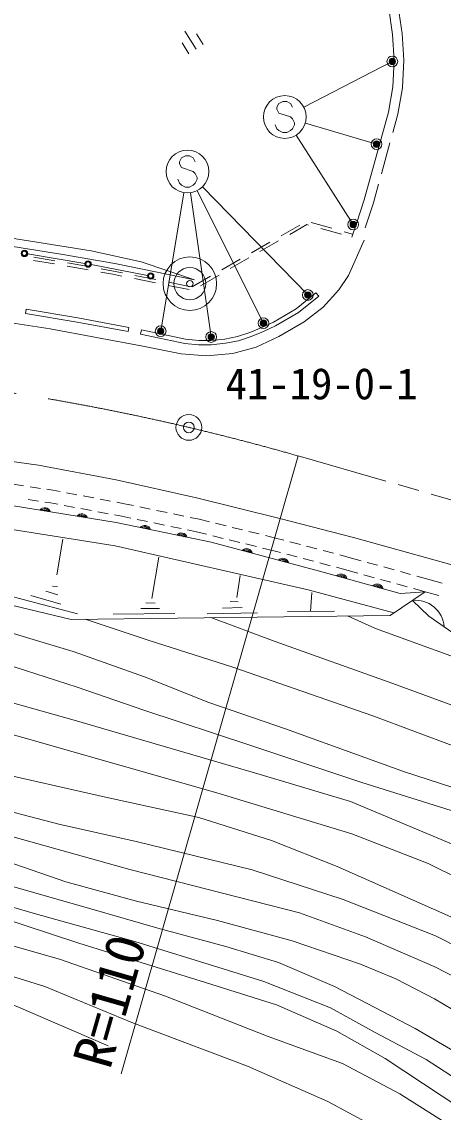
# Model space of a CAD drawing. Units: millimetres at full size, sheet at 1:1000; details may follow other scales. Extents: x 40000 to 680000, y 20000 to 380000.
# Drawn here: x 183862 to 203549, y 268287 to 319184 of the extents above; entities that cross this region are included whole.
import ezdxf
from ezdxf.enums import TextEntityAlignment as Align

# ---------------------------------------------------------------- set-up
doc = ezdxf.new("R2010")
doc.units = ezdxf.units.MM
doc.header["$LTSCALE"] = 1000
doc.header["$PDMODE"] = 32
doc.header["$PDSIZE"] = 500
doc.linetypes.add('CHAIN', pattern=[18.5, 12, -1.5, 3.5, -1.5])
for name, color, linetype, lineweight in [('M-BGD', 7, 'Continuous', 13), ('M-BMK', 2, 'Continuous', 13), ('M-BMK-SRVR', 3, 'Continuous', 13), ('M-STR-HTXT', 7, 'Continuous', 13), ('M-STR-STRC', 7, 'Continuous', 13)]:
    doc.layers.add(name, color=color, linetype=linetype, lineweight=lineweight)
doc.styles.add('ＭＳ ゴシック', font='')
doc.styles.get('ＭＳ ゴシック').set_extended_font_data('MS Gothic')

msp = doc.modelspace()

# ---------------------------------------------------------------- linework, layer by layer
at = {"layer": 'M-BGD'}
for p, q in [((201180, 318597), (201006, 319802)), ((201628, 318645), (201450, 319878)), ((191475, 318754), (192004, 317906)), ((192026, 318627), (192343, 318118)), ((201715, 317389), (201628, 318645)), ((191347, 318203), (191664, 317694)), ((201264, 317385), (201180, 318597)), ((201203, 316155), (201264, 317385)), ((201651, 316104), (201715, 317389)), ((200994, 314971), (201203, 316155)), ((201434, 314871), (201651, 316104)), ((199856, 310871), (200994, 314971)), ((201195, 314010), (201434, 314871)), ((200659, 312083), (201061, 313529)), ((200287, 310741), (200526, 311601)), ((199481, 309721), (199856, 310871)), ((199906, 309574), (200287, 310741)), ((195977, 309199), (196844, 309697)), ((196378, 309257), (197183, 309719)), ((197183, 309719), (197252, 309699)), ((197387, 309817), (198349, 309545)), ((197830, 309536), (198792, 309264)), ((199273, 309128), (199481, 309721)), ((194990, 308460), (195858, 308958)), ((198926, 309382), (199314, 309273)), ((194589, 308403), (195457, 308901)), ((184402, 308044), (185390, 307885)), ((184423, 308193), (185410, 308033)), ((186002, 307933), (186986, 307757)), ((193201, 307607), (194069, 308104)), ((193603, 307664), (194470, 308162)), ((185981, 307784), (186966, 307609)), ((187556, 307503), (188114, 307404)), ((187577, 307652), (188142, 307551)), ((188142, 307551), (188560, 307467)), ((188114, 307404), (188539, 307318)), ((189127, 307199), (190107, 307002)), ((189148, 307348), (190128, 307150)), ((190716, 307032), (191696, 306834)), ((191814, 306810), (192681, 307308)), ((192215, 306867), (193082, 307365)), ((190695, 306883), (191676, 306685)), ((184031, 305575), (184064, 305772)), ((189414, 304609), (189456, 304804)), ((183455, 297605), (183950, 297529)), ((184246, 297483), (184740, 297407)), ((185037, 297362), (185309, 297320)), ((185309, 297320), (185655, 297255)), ((184155, 296890), (184649, 296814)), ((184946, 296769), (185207, 296729)), ((185207, 296729), (185546, 296665)), ((185949, 297199), (186441, 297107)), ((186736, 297051), (187227, 296959)), ((187522, 296903), (188013, 296811)), ((188308, 296756), (188654, 296690)), ((185841, 296609), (186332, 296517)), ((186627, 296461), (187118, 296369)), ((187413, 296313), (187904, 296221)), ((188654, 296690), (189083, 296601)), ((189376, 296540), (189866, 296439)), ((190160, 296377), (190649, 296276)), ((188199, 296165), (188538, 296102)), ((188538, 296102), (188958, 296014)), ((189252, 295953), (189741, 295852)), ((190035, 295791), (190525, 295689)), ((190943, 296215), (191432, 296113)), ((191726, 296052), (192155, 295963)), ((192155, 295963), (192626, 295847)), ((192917, 295776), (193403, 295657)), ((190818, 295628), (191308, 295526)), ((191602, 295465), (192022, 295378)), ((192022, 295378), (192488, 295263)), ((193694, 295585), (194180, 295466)), ((194471, 295395), (194957, 295276)), ((195248, 295205), (195720, 295089)), ((185497, 293369), (185787, 295031)), ((192780, 295192), (193265, 295073)), ((193557, 295001), (194042, 294882)), ((194334, 294811), (194819, 294692)), ((195720, 295089), (196101, 294988)), ((196391, 294912), (196875, 294785)), ((197165, 294708), (197648, 294581)), ((189935, 292258), (190263, 294190)), ((195111, 294621), (195577, 294506)), ((195567, 294509), (195946, 294409)), ((196237, 294332), (196720, 294205)), ((197938, 294504), (198422, 294377)), ((198712, 294300), (199093, 294200)), ((199093, 294200), (199714, 294029)), ((197010, 294128), (197494, 294001)), ((197784, 293924), (198267, 293797)), ((198557, 293721), (198937, 293620)), ((200003, 293949), (200485, 293816)), ((200775, 293736), (201257, 293603)), ((193908, 292305), (194057, 293339)), ((198937, 293620), (199555, 293450)), ((199844, 293370), (200326, 293237)), ((201546, 293523), (202028, 293391)), ((202317, 293311), (202938, 293140)), ((185290, 292845), (185524, 292819)), ((200616, 293158), (201098, 293025)), ((201387, 292945), (201869, 292812)), ((202158, 292732), (202776, 292562)), ((202938, 293140), (203506, 292978)), ((183162, 292425), (186469, 291547)), ((184281, 292408), (185694, 292003)), ((184984, 292605), (185553, 292439)), ((197343, 291662), (197405, 292553)), ((202776, 292562), (203342, 292401)), ((189425, 291800), (190302, 291800)), ((189655, 292057), (190099, 292040)), ((193243, 291812), (194152, 291838)), ((193596, 292120), (193974, 292117)), ((196268, 291657), (198465, 291668)), ((188136, 291539), (191017, 291558)), ((192515, 291557), (194878, 291597))]:
    msp.add_line(p, q, dxfattribs=at)
for points in [[(179721, 309226), (183357, 308719), (185774, 308329), (188208, 307895), (191938, 307142)], [(181671, 309346), (184181, 308960), (187103, 308489), (189438, 307986), (191938, 307142)], [(189414, 304609), (191476, 304170), (192123, 304111), (192711, 304107), (193381, 304176), (193983, 304298), (194581, 304490), (195160, 304725), (195722, 304994), (196789, 305619), (197732, 306381), (197606, 306537)], [(189456, 304804), (191506, 304368), (192133, 304311), (192701, 304307), (193350, 304374), (193933, 304492), (194513, 304678), (195079, 304908), (195628, 305171), (196675, 305784), (197606, 306537)], [(184031, 305575), (186444, 305171), (188825, 304721), (188862, 304918)], [(184064, 305772), (186479, 305368), (188862, 304918)], [(202708, 292581), (201531, 292496), (197777, 293538), (192712, 294890), (188266, 295808), (181644, 296892), (177359, 297312), (171491, 297791), (166981, 297865), (162715, 297696), (157962, 297457), (153123, 297011), (148078, 296142), (143646, 295148), (137482, 293548), (134325, 292485), (128183, 290163), (124740, 288830), (121007, 287049), (117486, 284980), (114902, 283676), (112508, 282255), (110360, 280930)], [(110222, 279402), (112901, 281078), (118524, 284469), (121236, 285932), (125886, 288085), (127948, 288921), (131828, 290276), (134997, 291278), (139709, 292680), (143602, 293711), (147789, 294612), (151586, 295253), (155801, 295872), (159584, 296254), (166473, 296515), (170235, 296507), (177814, 296127), (181725, 295746), (188221, 294720), (197240, 292668), (201247, 291594)], [(112607, 278666), (113752, 279480), (117363, 281894), (121957, 284968), (124186, 286522), (125292, 287323), (128542, 287956), (135528, 289349), (142122, 289265), (154901, 289132), (157513, 289179), (160305, 290025), (170635, 292725), (177609, 293244), (180251, 292706), (186175, 291291), (201076, 291478), (202708, 292581)], [(172415, 292857), (174493, 292159), (178534, 290788), (183077, 289216), (186442, 288131), (189558, 287055), (194566, 285411), (199749, 283674), (204167, 282297), (209869, 279874), (211999, 278912), (214720, 277410), (218679, 275430), (222382, 273466), (229346, 269862), (230876, 269272), (231999, 268842)], [(174149, 292986), (177327, 292143), (181841, 291108), (186266, 289796), (189587, 288601), (192602, 287407), (196185, 286178), (201736, 284173), (205065, 283108), (208742, 281894), (215009, 279278), (218109, 277911), (224027, 275186), (225606, 274395), (227244, 273487), (228488, 272935)], [(168908, 292273), (170129, 291670), (173760, 290462), (176820, 289405), (181201, 288018), (186315, 286593), (195000, 284051), (199211, 282788), (205381, 280209), (209428, 278530), (212006, 277226), (215454, 275324), (220546, 272365), (226236, 269115), (229889, 267311), (232741, 266045), (234677, 265386)], [(202110, 292177), (202875, 291448), (205282, 289768), (207749, 288355), (209956, 287282), (211929, 286483), (213255, 286231), (215848, 285418), (218200, 284930), (233678, 266884), (234577, 265660), (242641, 259835), (245516, 253867), (260281, 250350), (272223, 247191), (273285, 245610), (274675, 245964), (276952, 246226), (279893, 246637), (281719, 246791), (282897, 247312), (285653, 248643), (288583, 250122)], [(234694, 265575), (234677, 265386), (233756, 258746), (233387, 258887), (231776, 260112), (229515, 262116), (226443, 265141), (224103, 267074), (221814, 268928), (217061, 272177), (214079, 273984), (210522, 276034), (207526, 277584), (202848, 279890), (199275, 281288), (192970, 283195), (183911, 285775), (177125, 287680), (168243, 290458), (166365, 290960), (165047, 291264)], [(186827, 291299), (189769, 290318), (193721, 289054), (200257, 286789), (204091, 285359), (209644, 283208), (215094, 281032), (219067, 279358), (225066, 276601), (225527, 276387)], [(192692, 291373), (195706, 290258), (201189, 288290), (210491, 284897), (215156, 282904), (219665, 280878), (222948, 279394)], [(199073, 291453), (200380, 290862), (205783, 288898), (209188, 287655)], [(150812, 287393), (152808, 288020), (155534, 288654), (157420, 289100), (159318, 289238), (162186, 289210), (165353, 288588), (169705, 287352), (172370, 286644), (178750, 285012), (182263, 284238), (187769, 282994), (192138, 282042), (195526, 280962), (198590, 279758), (204183, 277288)], [(149462, 285573), (152513, 286612), (156803, 287763), (159019, 288038), (163520, 287632), (166547, 287122), (171595, 285965), (175570, 284696), (178124, 283919), (181880, 282704), (185589, 281727), (189213, 280920), (194626, 279594), (198872, 278218), (203188, 276515), (206752, 274711)], [(150591, 284917), (153059, 285807), (155654, 286389), (158568, 286749), (161451, 286638), (163766, 286317), (168263, 285495), (173655, 284083), (178185, 282634), (183900, 281022), (188903, 279622), (196831, 277587), (199922, 276479), (203161, 275072), (205312, 273969)], [(150972, 283506), (153178, 284217), (155321, 284845), (158625, 285283), (161759, 285217), (164418, 284976), (170553, 283984), (174810, 282778), (177559, 281877), (180600, 280879), (185926, 279037), (189217, 278136), (193011, 277242), (196495, 276286), (199688, 275191), (201336, 274512), (203138, 273571), (205237, 272326)], [(149088, 281348), (151259, 282385), (154173, 283055), (157036, 283483), (160035, 283622), (165824, 283529), (169500, 282928), (173787, 281779), (179218, 280134), (181666, 279320), (187090, 277773), (190216, 276875), (193397, 276021), (195849, 275277), (198469, 274148), (202244, 272190), (205617, 270221)], [(149101, 279700), (151255, 280799), (152581, 281498), (154440, 282029), (157187, 282518), (159344, 282775), (161655, 282821), (165384, 282318), (168670, 281850), (170607, 281489), (172992, 280971), (175643, 280196), (178767, 279229), (181181, 278512), (184507, 277541), (189150, 276248), (193270, 274985), (195163, 274386), (198277, 273153), (200367, 272001), (202748, 270747), (204479, 269630)], [(150646, 279640), (152717, 280785), (155435, 281654), (158341, 281835), (161978, 281690), (165948, 281192), (171632, 280230), (176276, 279156), (182686, 277437), (186520, 276171), (192443, 274335), (195767, 273303), (198580, 272063), (200834, 270795), (207039, 266701)], [(121594, 261331), (126978, 264411), (131924, 267121), (138571, 270797), (142897, 273432), (146653, 275971), (150249, 277910), (152973, 279224), (156286, 280044), (159732, 280473), (165978, 280058), (170654, 279171), (174982, 278385), (178619, 277419), (185631, 275432), (190577, 273700), (195372, 271813), (198846, 270566), (201528, 269148), (203808, 267692), (206410, 265755)], [(201099, 267199), (198158, 268786), (194408, 270441), (189006, 272481), (184937, 274153), (178659, 276093), (174971, 277159), (168555, 278429), (164550, 278945), (160379, 279170), (158245, 278961), (155725, 278649), (153093, 278056), (150870, 276959), (148013, 274966), (144719, 272638), (141212, 270366), (136868, 267749), (133618, 266196), (129319, 264241), (125212, 262048)], [(137210, 266659), (140048, 268334), (143947, 270770), (147963, 273439), (150792, 275103), (152777, 276257), (155444, 277243), (157804, 277809), (161242, 278164), (165506, 277803), (170979, 276941), (176231, 275757), (180053, 274559), (183607, 273241), (187902, 271381)]]:
    msp.add_lwpolyline(points, dxfattribs=at)
for centre, radius, start, end in [((184934, 296219), 283, 18.7765, 142.6315), ((184934, 296219), 227, 26.7359, 134.6721), ((184934, 296219), 170, 42.3612, 119.0468), ((186661, 295936), 283, 18.7765, 142.6315), ((186661, 295936), 227, 26.7359, 134.6721), ((186661, 295936), 170, 42.3612, 119.0468), ((189605, 295396), 283, 16.4069, 140.2619), ((189605, 295396), 227, 24.3663, 132.3025), ((189605, 295396), 170, 39.9916, 116.6771), ((191319, 295042), 283, 16.4069, 140.2619), ((191319, 295042), 227, 24.3663, 132.3025), ((191319, 295042), 170, 39.9916, 116.6771), ((194365, 294311), 283, 13.1213, 136.9763), ((194365, 294311), 227, 21.0806, 129.0169), ((194365, 294311), 170, 36.706, 113.3915), ((196056, 293859), 283, 13.1213, 136.9763), ((196056, 293859), 227, 21.0806, 129.0169), ((196056, 293859), 170, 36.706, 113.3915), ((198775, 293122), 283, 12.5707, 136.4257), ((198775, 293122), 227, 20.5301, 128.4663), ((198775, 293122), 170, 36.1555, 112.841), ((200462, 292655), 283, 12.5707, 136.4257), ((200462, 292655), 227, 20.5301, 128.4663), ((200462, 292655), 170, 36.1555, 112.841), ((202257, 290846), 1339, 4.3837, 96.294)]:
    msp.add_arc(centre, radius, start, end, dxfattribs=at)
at = {"layer": 'M-BMK'}
for p, q in [((196780, 298917), (200869, 297744)), ((201446, 297579), (202407, 297303)), ((202984, 297138), (208752, 295484))]:
    msp.add_line(p, q, dxfattribs=at)
at = {"layer": 'M-BMK', "linetype": 'CHAIN'}
msp.add_arc((166459, 193178), 110000, 73.99984, 128.8401, dxfattribs=at)
at = {"layer": 'M-BMK-SRVR'}
for centre, radius in [((191714, 306961), 1250), ((191714, 306961), 750), ((191714, 306961), 150), ((191666, 300251), 600)]:
    msp.add_circle(centre, radius, dxfattribs=at)
msp.add_point((191666, 300251), dxfattribs=at)
at = {"layer": 'M-STR-HTXT'}
for p, q in [((201172, 317334), (197032, 315198)), ((200436, 313471), (197111, 314456)), ((199345, 309719), (196687, 313894)), ((190350, 304744), (191435, 311208)), ((192712, 304472), (191745, 311197)), ((195155, 305117), (192057, 311287)), ((197223, 306432), (192301, 311478)), ((196780, 298917), (188510, 270079))]:
    msp.add_line(p, q, dxfattribs=at)
for centre, radius in [((201172, 317334), 150), ((201172, 317334), 120), ((201172, 317334), 90), ((201172, 317334), 60), ((201172, 317334), 30), ((201172, 317334), 20), ((200436, 313471), 150), ((200436, 313471), 120), ((200436, 313471), 90), ((200436, 313471), 60), ((200436, 313471), 30), ((200436, 313471), 20), ((199345, 309719), 150), ((199345, 309719), 120), ((199345, 309719), 90), ((199345, 309719), 60), ((199345, 309719), 30), ((199345, 309719), 20), ((197223, 306432), 150), ((197223, 306432), 120), ((197223, 306432), 90), ((197223, 306432), 60), ((197223, 306432), 30), ((197223, 306432), 20), ((190350, 304744), 150), ((195155, 305117), 150), ((195155, 305117), 120), ((195155, 305117), 90), ((195155, 305117), 60), ((195155, 305117), 30), ((195155, 305117), 20), ((190350, 304744), 120), ((190350, 304744), 90), ((190350, 304744), 60), ((190350, 304744), 30), ((190350, 304744), 20), ((192712, 304472), 150), ((192712, 304472), 120), ((192712, 304472), 90), ((192712, 304472), 60), ((192712, 304472), 30), ((192712, 304472), 20)]:
    msp.add_circle(centre, radius, dxfattribs=at)
msp.add_arc((166459, 193178), 155000, 78.40199, 128.8401, dxfattribs=at)
for p in [(201172, 317334), (200436, 313471), (199345, 309719), (197223, 306432), (190350, 304744), (195155, 305117), (192712, 304472)]:
    msp.add_point(p, dxfattribs=at)
at = {"layer": 'M-STR-STRC'}
for p, q in [((195874, 315378), (195784, 315196)), ((195784, 315196), (195784, 315105)), ((195784, 315105), (195874, 314923)), ((196056, 315469), (195874, 315378)), ((196238, 315469), (196056, 315469)), ((196420, 315378), (196238, 315469)), ((196511, 315196), (196420, 315378)), ((195874, 314923), (196420, 314741)), ((196420, 314741), (196511, 314651)), ((196511, 314651), (196602, 314469)), ((195784, 314196), (195693, 314378)), ((195874, 314105), (195784, 314196)), ((196056, 314014), (195874, 314105)), ((196420, 314105), (196238, 314014)), ((196511, 314196), (196420, 314105)), ((196602, 314378), (196511, 314196)), ((196602, 314469), (196602, 314378)), ((196238, 314014), (196056, 314014)), ((191328, 312832), (191237, 312650)), ((191237, 312650), (191237, 312559)), ((191237, 312559), (191328, 312377)), ((191510, 312922), (191328, 312832)), ((191692, 312922), (191510, 312922)), ((191874, 312832), (191692, 312922)), ((191965, 312650), (191874, 312832)), ((191328, 312377), (191874, 312195)), ((191874, 312195), (191965, 312104)), ((191965, 312104), (192055, 311922)), ((191237, 311650), (191146, 311832)), ((191328, 311559), (191237, 311650)), ((191510, 311468), (191328, 311559)), ((191874, 311559), (191692, 311468)), ((191965, 311650), (191874, 311559)), ((192055, 311832), (191965, 311650)), ((192055, 311922), (192055, 311832)), ((191692, 311468), (191510, 311468)), ((186811, 307902), (184135, 308348)), ((189737, 307347), (187107, 307849))]:
    msp.add_line(p, q, dxfattribs=at)
for points in [[(148190, 304928), (151615, 305426), (154869, 305819), (158229, 306125), (161730, 306312), (165312, 306406), (168706, 306397), (171896, 306296), (175426, 306076), (178647, 305760), (182341, 305295), (185188, 304858), (189511, 304044), (191305, 303684), (192493, 303592), (193724, 303696), (194806, 304002), (195866, 304493), (197048, 305186), (197946, 305867), (198669, 306678), (199127, 307347), (199863, 308994)], [(195917, 296004), (192019, 296960), (188272, 297811), (184638, 298486), (180912, 299009), (177064, 299369), (173116, 299619), (168651, 299717), (164591, 299750), (160900, 299684), (157566, 299468), (154075, 299150), (150508, 298734), (146962, 298171), (143978, 297548), (140664, 296767), (139713, 296509)], [(223123, 288245), (209748, 292192), (204960, 293554), (199352, 295114), (195917, 296004)]]:
    msp.add_lwpolyline(points, dxfattribs=at)
for centre, radius in [((196147, 314741), 1000), ((191601, 312195), 1000), ((183987, 308373), 150), ((183987, 308373), 120), ((183987, 308373), 100), ((186959, 307877), 150), ((186959, 307877), 120), ((186959, 307877), 100), ((189885, 307319), 150), ((189885, 307319), 120), ((189885, 307319), 100)]:
    msp.add_circle(centre, radius, dxfattribs=at)

# ---------------------------------------------------------------- texts
at = {"layer": 'M-BMK-SRVR', "style": 'ＭＳ ゴシック'}
msp.add_text('41-19-0-1', height=1466, dxfattribs=at).set_placement((193383, 301121), align=Align.BOTTOM_LEFT)
at = {"layer": 'M-STR-HTXT', "style": 'ＭＳ ゴシック'}
msp.add_text('R=110', height=1833, rotation=74, dxfattribs=at).set_placement((188510, 270079), align=Align.BOTTOM_LEFT)

doc.saveas('drawing.dxf')
